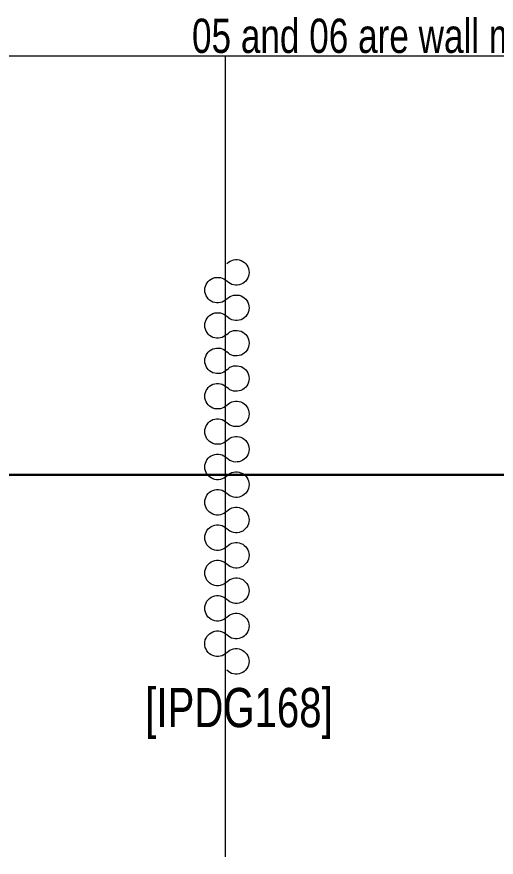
# Model space of a CAD drawing. Header units: metres. Extents: x 75097 to 220695, y -1557923 to -1361206.
# Drawn here: x 170503 to 171726, y -1425427 to -1423281 of the extents above; entities that cross this region are included whole.
import ezdxf

# ---------------------------------------------------------------- set-up
doc = ezdxf.new("R2010")
doc.units = ezdxf.units.M
doc.layers.get('0').update_dxf_attribs({"lineweight": 0})
for name, color, linetype, lineweight in [('A-100 - Copy$0$72_EGR_BASE_TEXT', 8, 'Continuous', 0), ('A-100 - Copy$0$Medical Equipment and Furniture', 8, 'Continuous', 0), ('A-100 - Copy$0$Walls', 8, 'Continuous', 0), ('E-LG', 245, 'Continuous', 30)]:
    doc.layers.add(name, color=color, linetype=linetype, lineweight=lineweight)
doc.styles.add('A-100 - Copy$0$X3G_ENTITY_257CFD', font='swisscl.ttf', dxfattribs={"height": 200})
doc.styles.add('A-100 - Copy$0$X3G_ENTITY_2587EA', font='swisscl.ttf', dxfattribs={"height": 200})

# ---------------------------------------------------------------- blocks, each defined once
blk = doc.blocks.new('A-100 - Copy$0$CURTAINS')
for centre, start, end in [((-0.0282, 0.0297), 313.5684, 226.4316), ((0.0846, 0.0297), 313.5684, 226.4316), ((0.1975, 0.0297), 313.5684, 226.4316), ((0.3104, 0.0297), 313.5684, 226.4316), ((0.4232, 0.0297), 313.5684, 226.4316), ((0.5361, 0.0297), 313.5684, 226.4316), ((0.649, 0.0297), 313.5684, 226.4316), ((0.7618, 0.0297), 313.5684, 226.4316), ((0.8747, 0.0297), 313.5684, 226.4316), ((0.9875, 0.0297), 313.5684, 226.4316), ((1.1004, 0.0297), 313.5684, 226.4316), ((1.2133, 0.0297), 313.5684, 226.4316), ((0.0282, -0.0297), 133.5684, 46.4316), ((0.1411, -0.0297), 133.5684, 46.4316), ((0.2539, -0.0297), 133.5684, 46.4316), ((0.3668, -0.0297), 133.5684, 46.4316), ((0.4797, -0.0297), 133.5684, 46.4316), ((0.5925, -0.0297), 133.5684, 46.4316), ((0.7054, -0.0297), 133.5684, 46.4316), ((0.8182, -0.0297), 133.5684, 46.4316), ((0.9311, -0.0297), 133.5684, 46.4316), ((1.044, -0.0297), 133.5684, 46.4316), ((1.1568, -0.0297), 133.5684, 46.4316)]:
    blk.add_arc(centre, 0.0409, start, end)
blk = doc.blocks.new('A-100 - Copy')
at = {"layer": 'A-100 - Copy$0$Medical Equipment and Furniture'}
blk.add_line((171035.2, -1425425.4, 0), (171035.2, -1423380.6, 0), dxfattribs=at)
blk.add_line((171035.2, -1425425.4, 0), (171035.2, -1423380.6, 0), dxfattribs=at)
at = {"layer": 'A-100 - Copy$0$Walls'}
blk.add_line((168262.2, -1423380.6, 0), (175033.3, -1423380.6, 0), dxfattribs=at)
at = {"layer": 'A-100 - Copy$0$Medical Equipment and Furniture', "xscale": -800.000000182619, "yscale": 800.0000001826155, "zscale": 800.0000001826138, "rotation": 269.9898102348259}
blk.add_blockref('A-100 - Copy$0$CURTAINS', (171038.7, -1424904.1, 0), dxfattribs=at)
at = {"layer": 'A-100 - Copy$0$72_EGR_BASE_TEXT', "insert": (171069.6, -1424994.6), "char_height": 100, "attachment_point": 2, "style": 'A-100 - Copy$0$X3G_ENTITY_2587EA'}
blk.add_mtext('[IPDG168]', dxfattribs=at)
at = {"layer": 'A-100 - Copy$0$Medical Equipment and Furniture', "insert": (172422.6, -1423285.5, 0), "char_height": 87.473, "width": 3260.537, "attachment_point": 2, "style": 'A-100 - Copy$0$X3G_ENTITY_257CFD'}
blk.add_mtext('05 and 06 are wall mounted. Distance from FFL to be provided by supplier', dxfattribs=at)

msp = doc.modelspace()

# ---------------------------------------------------------------- linework, layer by layer
at = {"layer": 'E-LG', "color": 1}
msp.add_lwpolyline([(167298.6, -1445828), (167298.6, -1427992.5), (162293.9, -1427992.5), (162140.8, -1427847.7), (162256.4, -1427725.4), (163407, -1427725.4), (163503.9, -1427618.9), (163605.4, -1427732.2), (167672.2, -1427732.2), (167672.2, -1424590.5), (168445.6, -1424180.6), (168629.6, -1424450), (173372.2, -1424450), (173372.2, -1417539.6), (174490.1, -1417539.6), (174594.1, -1417487.6), (174493.6, -1417437.8), (172996.7, -1417437.8), (172996.7, -1413950.7), (172882.2, -1413890.9), (172996.7, -1413847), (172996.7, -1412914.2), (172882.2, -1412870.9)], dxfattribs=at)

# ---------------------------------------------------------------- next in the draw order: block references
msp.add_blockref('A-100 - Copy', (0, 0))

doc.saveas('drawing.dxf')
